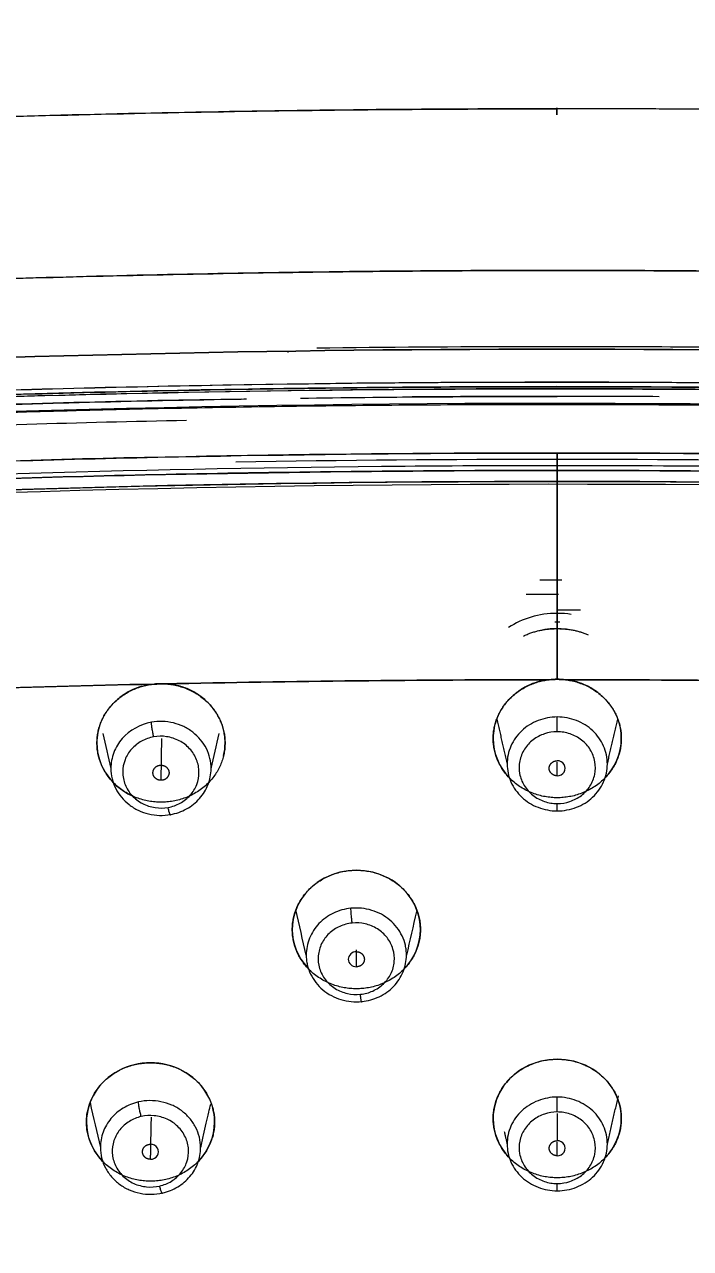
# Model space of a CAD drawing. Header units: millimetres. Extents: x 8883 to 11259, y -10160 to -6800.
# Drawn here: x 9721.85 to 9738.43, y -8339.94 to -8309.47 of the extents above; entities that cross this region are included whole.
import ezdxf

# ---------------------------------------------------------------- set-up
doc = ezdxf.new("R2010")
doc.units = ezdxf.units.MM
doc.layers.add('DIM', color=5, linetype='Continuous', lineweight=13)
doc.styles.add('ARIAL', font='arial.ttf')
doc.dimstyles.get("Standard").update_dxf_attribs({"dimtxt": 15, "dimasz": 15, "dimexe": 0.18, "dimexo": 0.0625, "dimgap": 4, "dimtad": 0, "dimdec": 1, "dimdsep": 46, "dimtxsty": 'ARIAL', "dimcen": 0, "dimclrd": 5, "dimclre": 5, "dimclrt": 5, "dimadec": 0, "dimazin": 0, "dimtfac": 1, "dimtdec": 1, "dimtofl": 0, "dimtmove": 0, "dimatfit": 3, "dimfxl": 1, "dimtolj": 1, "dimtzin": 0, "dimarcsym": 0})

# ---------------------------------------------------------------- blocks, each defined once
blk = doc.blocks.new('*D181')
at = {"layer": 'Defpoints', "color": 0, "transparency": 16777216}
for p in [(9790.112, -8262.466), (9790.112, -8375.129), (9680.114, -8375.98)]:
    blk.add_point(p, dxfattribs=at)
at = {"layer": 'DIM', "color": 5, "lineweight": -2, "transparency": 16777216}
for p, q in [((9680.114, -8375.917), (9680.114, -8262.286)), ((9790.112, -8375.067), (9790.112, -8262.286)), ((9698.114, -8262.466), (9711.106, -8262.466)), ((9772.112, -8262.466), (9759.12, -8262.466))]:
    blk.add_line(p, q, dxfattribs=at)
at = {"layer": 'DIM', "color": 5, "transparency": 16777216}
for points in [[(9698.114, -8259.466), (9698.114, -8265.466), (9680.114, -8262.466)], [(9772.112, -8259.466), (9772.112, -8265.466), (9790.112, -8262.466)]]:
    blk.add_solid(points, dxfattribs=at)
at = {"layer": 'DIM', "color": 5, "transparency": 16777216, "insert": (9735.113, -8262.466), "char_height": 18, "attachment_point": 5, "style": 'ARIAL'}
blk.add_mtext('\\A1;110', dxfattribs=at)
blk = doc.blocks.new('*D185')
at = {"layer": 'Defpoints', "color": 0, "transparency": 16777216}
for p in [(9678.596, -7626.145), (9989.37, -9683.127), (10114.894, -9683.127)]:
    blk.add_point(p, dxfattribs=at)
at = {"layer": 'DIM', "color": 5, "lineweight": -2, "transparency": 16777216}
for p, q in [((9678.658, -7626.145), (10115.074, -7626.145)), ((10114.894, -7644.145), (10114.894, -8614.508)), ((10114.894, -9665.127), (10114.894, -8694.764)), ((9989.433, -9683.127), (10115.074, -9683.127))]:
    blk.add_line(p, q, dxfattribs=at)
at = {"layer": 'DIM', "color": 5, "transparency": 16777216}
for points in [[(10111.894, -7644.145), (10117.894, -7644.145), (10114.894, -7626.145)], [(10111.894, -9665.127), (10117.894, -9665.127), (10114.894, -9683.127)]]:
    blk.add_solid(points, dxfattribs=at)
at = {"layer": 'DIM', "color": 5, "transparency": 16777216, "insert": (10114.894, -8654.636), "char_height": 18, "attachment_point": 5, "rotation": 90, "style": 'ARIAL'}
blk.add_mtext('\\A1;(2280)', dxfattribs=at)

msp = doc.modelspace()

# ---------------------------------------------------------------- linework, layer by layer
at = {"linetype": 'Continuous', "lineweight": 18}
msp.add_line((9728.408, -8317.633), (9728.408, -8317.636), dxfattribs=at)
at = {"linetype": 'Continuous', "lineweight": 13}
msp.add_line((9730.111, -8332.928), (9730.117, -8332.509), dxfattribs=at)
at = {"linetype": 'Continuous', "lineweight": 18}
for centre, major_axis, ratio, start_param, end_param in [((9735.112, -8705.568), (-416.55, 0), 0.924527, 4.704633, 4.794486), ((9735.112, -8705.682), (-416.173, 0), 0.924527, 4.633457, 4.783036), ((9735.112, -8705.682), (416.25, 0), 0.924527, 1.491921, 1.631076), ((9735.112, -8705.225), (416.35, 0), 0.924527, 1.551581, 1.590012), ((9735.112, -8705.568), (416.55, 0), 0.924527, 1.488699, 1.579278), ((9735.112, -8705.11), (412.97, 0), 0.924527, 1.570509, 1.571835), ((9735.112, -8326.102), (-2.133, 0), 0.924527, 4.547897, 4.870401), ((9735.112, -8705.568), (412.662, 0), 0.924527, 1.569396, 1.570781), ((9735.112, -8326.207), (1.834, 0), 0.924527, 1.221785, 1.816086), ((9735.112, -8326.132), (1.93, 0), 0.924527, 1.570109, 1.602654), ((9735.112, -8326.132), (-1.93, 0), 0.924527, 4.680531, 4.712978), ((9725.247, -8327.358), (1.595, 0), 0.924527, 3.141593, 4.318266), ((9725.247, -8327.358), (1.595, 0), 0.924527, 6.069311, 6.283185), ((9735.112, -8327.246), (1.595, 0), 0.924527, 3.141593, 3.869657), ((9735.112, -8327.246), (1.595, 0), 0.924527, 5.536713, 6.283185), ((9735.112, -8327.987), (-0.2, 0), 0.940046, 1.570796, 4.712389), ((9730.111, -8332), (1.595, 0), 0.924527, 0, 3.141593), ((9730.111, -8332), (1.595, 0), 0.924527, 3.141593, 3.844082), ((9730.111, -8332), (1.595, 0), 0.924527, 5.541524, 6.283185), ((9730.111, -8332.741), (-0.2, 0.002), 0.938558, 4.723816, 7.865404), ((9724.986, -8336.792), (1.595, 0), 0.924527, 0, 3.141593), ((9735.112, -8336.704), (1.595, 0), 0.924527, 0, 3.141593), ((9724.986, -8336.792), (1.595, 0), 0.924527, 3.141593, 3.841873), ((9724.986, -8336.792), (1.595, 0), 0.924527, 5.549476, 6.283185), ((9735.112, -8336.704), (1.595, 0), 0.924527, 3.141593, 3.869657), ((9735.112, -8336.704), (1.595, 0), 0.924527, 5.545598, 6.283185), ((9735.112, -8337.445), (-0.2, 0), 0.937083, 1.570796, 4.712391), ((9724.986, -8337.532), (-0.2, 0.005), 0.937022, 1.593621, 4.735216)]:
    msp.add_ellipse(centre, major_axis=major_axis, ratio=ratio, start_param=start_param, end_param=end_param, dxfattribs=at)
for points, degree, knots in [([(9735.102, -8311.572), (9733.603, -8311.572), (9732.103, -8311.579), (9729.107, -8311.607), (9727.609, -8311.628), (9723.125, -8311.714), (9720.143, -8311.799), (9714.216, -8312.027), (9711.269, -8312.171), (9706.888, -8312.428), (9705.434, -8312.521), (9703.265, -8312.671), (9702.543, -8312.723), (9701.644, -8312.79), (9701.464, -8312.804), (9701.105, -8312.831), (9700.926, -8312.845), (9700.567, -8312.872), (9700.388, -8312.886), (9700.03, -8312.917), (9699.851, -8312.933), (9699.673, -8312.951)], 3, [0, 0, 0, 0, 0.125, 0.125, 0.25, 0.25, 0.5, 0.5, 0.75, 0.75, 0.875, 0.875, 0.9375, 0.9375, 0.953125, 0.953125, 0.96875, 0.96875, 0.984375, 0.984375, 1, 1, 1, 1]), ([(9699.673, -8312.951), (9700.448, -8312.873), (9701.19, -8312.816), (9702.292, -8312.738), (9702.657, -8312.713), (9703.392, -8312.662), (9703.76, -8312.636), (9704.313, -8312.597), (9704.497, -8312.584), (9704.866, -8312.559), (9705.05, -8312.547), (9705.602, -8312.51), (9705.97, -8312.486), (9707.075, -8312.416), (9707.812, -8312.371), (9710.022, -8312.242), (9711.497, -8312.163), (9714.445, -8312.022), (9715.92, -8311.958), (9720.345, -8311.79), (9723.296, -8311.708), (9729.198, -8311.598), (9732.15, -8311.572), (9735.102, -8311.572)], 3, [0, 0, 0, 0, 0.0625, 0.0625, 0.09375, 0.09375, 0.125, 0.125, 0.140625, 0.140625, 0.15625, 0.15625, 0.1875, 0.1875, 0.25, 0.25, 0.375, 0.375, 0.5, 0.5, 0.75, 0.75, 1, 1, 1, 1]), ([(9735.102, -8311.572), (9735.102, -8311.509), (9735.102, -8311.555), (9735.102, -8311.723), (9735.102, -8311.723)], 3, [0, 0, 0, 0, 0.999903, 1, 1, 1, 1]), ([(9735.102, -8311.723), (9735.102, -8311.723), (9735.102, -8311.638), (9735.102, -8311.528), (9735.102, -8311.54), (9735.102, -8311.572)], 3, [0, 0, 0, 0, 0.000384, 0.500576, 1, 1, 1, 1]), ([(9783.553, -8319.522), (9783.54, -8319.502), (9783.496, -8319.432), (9783.419, -8319.314), (9783.321, -8319.167), (9783.219, -8319.02), (9783.115, -8318.874), (9783.007, -8318.728), (9782.897, -8318.582), (9782.783, -8318.437), (9782.666, -8318.292), (9782.546, -8318.147), (9782.422, -8318.004), (9782.295, -8317.861), (9782.165, -8317.719), (9782.031, -8317.578), (9781.893, -8317.438), (9781.752, -8317.299), (9781.608, -8317.161), (9781.46, -8317.024), (9781.308, -8316.889), (9781.153, -8316.755), (9780.995, -8316.623), (9780.832, -8316.493), (9780.667, -8316.364), (9780.497, -8316.237), (9780.324, -8316.111), (9780.148, -8315.988), (9779.968, -8315.867), (9779.785, -8315.747), (9779.598, -8315.63), (9779.408, -8315.515), (9779.214, -8315.402), (9779.017, -8315.292), (9778.817, -8315.184), (9778.614, -8315.078), (9778.407, -8314.974), (9778.198, -8314.873), (9777.985, -8314.774), (9777.769, -8314.678), (9777.551, -8314.584), (9777.329, -8314.493), (9777.105, -8314.404), (9776.877, -8314.318), (9776.647, -8314.234), (9776.415, -8314.153), (9776.179, -8314.074), (9775.941, -8313.997), (9775.701, -8313.923), (9775.458, -8313.852), (9775.212, -8313.783), (9774.964, -8313.717), (9774.714, -8313.652), (9774.461, -8313.591), (9774.206, -8313.531), (9773.949, -8313.475), (9773.689, -8313.42), (9773.428, -8313.368), (9773.164, -8313.318), (9772.898, -8313.27), (9772.63, -8313.224), (9772.36, -8313.181), (9772.088, -8313.14), (9771.813, -8313.101), (9771.537, -8313.064), (9771.259, -8313.029), (9770.979, -8312.997), (9770.697, -8312.966), (9770.413, -8312.938), (9770.127, -8312.911), (9769.839, -8312.887), (9769.549, -8312.864), (9769.258, -8312.841), (9768.965, -8312.819), (9768.67, -8312.797), (9768.374, -8312.774), (9768.075, -8312.752), (9767.775, -8312.73), (9767.474, -8312.708), (9767.17, -8312.686), (9766.865, -8312.665), (9766.558, -8312.643), (9766.25, -8312.621), (9765.939, -8312.6), (9765.627, -8312.578), (9765.135, -8312.545), (9764.465, -8312.5), (9763.62, -8312.446), (9762.778, -8312.393), (9761.94, -8312.343), (9761.107, -8312.294), (9760.279, -8312.248), (9759.454, -8312.203), (9758.634, -8312.16), (9757.819, -8312.118), (9757.009, -8312.079), (9756.203, -8312.041), (9755.402, -8312.005), (9754.605, -8311.971), (9753.814, -8311.938), (9753.028, -8311.907), (9752.246, -8311.878), (9751.47, -8311.85), (9750.698, -8311.823), (9749.932, -8311.798), (9749.171, -8311.775), (9748.415, -8311.753), (9747.665, -8311.732), (9746.92, -8311.713), (9746.18, -8311.695), (9745.446, -8311.679), (9744.717, -8311.663), (9743.994, -8311.65), (9743.276, -8311.637), (9742.563, -8311.625), (9741.857, -8311.615), (9741.156, -8311.606), (9740.46, -8311.598), (9739.77, -8311.591), (9739.086, -8311.585), (9738.408, -8311.581), (9737.736, -8311.577), (9737.069, -8311.574), (9736.408, -8311.572), (9735.753, -8311.571), (9735.319, -8311.571), (9735.102, -8311.572)], 3, [0, 0, 0, 0, 0.001513, 0.005186, 0.008887, 0.012617, 0.016375, 0.020162, 0.023977, 0.027821, 0.031694, 0.035595, 0.039524, 0.043482, 0.047469, 0.051484, 0.055527, 0.0596, 0.063701, 0.067831, 0.071989, 0.076177, 0.080393, 0.084638, 0.088911, 0.093214, 0.097545, 0.101906, 0.106295, 0.110714, 0.115162, 0.119638, 0.124143, 0.128678, 0.133241, 0.137834, 0.142457, 0.147109, 0.15179, 0.1565, 0.16124, 0.16601, 0.170809, 0.175638, 0.180498, 0.185387, 0.190306, 0.195255, 0.200234, 0.205244, 0.210284, 0.215354, 0.220455, 0.225587, 0.230749, 0.235941, 0.241165, 0.24642, 0.251706, 0.257023, 0.262371, 0.267751, 0.273163, 0.278606, 0.284082, 0.28959, 0.295131, 0.300704, 0.306309, 0.311947, 0.317618, 0.323322, 0.32906, 0.334831, 0.340635, 0.346473, 0.352344, 0.358248, 0.364186, 0.370158, 0.376163, 0.382202, 0.388274, 0.394379, 0.400519, 0.406692, 0.423412, 0.440049, 0.456602, 0.473069, 0.489449, 0.505741, 0.521943, 0.538055, 0.554075, 0.570002, 0.585835, 0.601573, 0.617214, 0.632759, 0.648205, 0.663551, 0.678798, 0.693943, 0.708987, 0.723927, 0.738764, 0.753496, 0.768122, 0.782643, 0.797057, 0.811363, 0.82556, 0.839649, 0.853628, 0.867497, 0.881254, 0.894901, 0.908435, 0.921857, 0.935166, 0.948362, 0.961443, 0.974411, 0.987263, 1, 1, 1, 1]), ([(9702.517, -8316.758), (9703.901, -8316.659), (9705.276, -8316.567), (9708.015, -8316.396), (9709.377, -8316.318), (9713.447, -8316.101), (9716.137, -8315.981), (9721.486, -8315.79), (9724.144, -8315.719), (9728.12, -8315.647), (9729.443, -8315.628), (9732.088, -8315.603), (9733.409, -8315.596), (9734.729, -8315.595)], 3, [0, 0, 0, 0, 0.125, 0.125, 0.25, 0.25, 0.5, 0.5, 0.75, 0.75, 0.875, 0.875, 1, 1, 1, 1]), ([(9734.729, -8315.595), (9732.041, -8315.597), (9729.353, -8315.624), (9723.979, -8315.724), (9721.292, -8315.799), (9713.235, -8316.091), (9707.87, -8316.379), (9702.517, -8316.758)], 3, [0, 0, 0, 0, 0.25, 0.25, 0.5, 0.5, 1, 1, 1, 1]), ([(9735.503, -8315.595), (9738.185, -8315.598), (9740.866, -8315.623), (9746.245, -8315.723), (9748.943, -8315.796), (9754.372, -8315.992), (9757.103, -8316.116), (9761.235, -8316.34), (9763.31, -8316.461), (9765.401, -8316.598), (9766.45, -8316.669), (9766.799, -8316.694), (9767.5, -8316.743), (9767.851, -8316.768), (9768.203, -8316.793)], 3, [0, 0, 0, 0, 0.25, 0.25, 0.5, 0.5, 0.75, 0.75, 0.875, 0.9375, 0.9375, 0.96875, 0.96875, 1, 1, 1, 1]), ([(9768.203, -8316.793), (9767.523, -8316.745), (9766.843, -8316.697), (9765.482, -8316.606), (9764.802, -8316.561), (9763.442, -8316.476), (9762.761, -8316.434), (9761.401, -8316.354), (9760.72, -8316.316), (9757.318, -8316.131), (9754.594, -8316.006), (9749.142, -8315.805), (9746.415, -8315.729), (9742.323, -8315.651), (9740.959, -8315.631), (9738.231, -8315.604), (9736.867, -8315.596), (9735.503, -8315.595)], 3, [0, 0, 0, 0, 0.0625, 0.0625, 0.125, 0.125, 0.1875, 0.1875, 0.25, 0.25, 0.5, 0.5, 0.75, 0.75, 0.875, 0.875, 1, 1, 1, 1]), ([(9741.105, -8317.53), (9738.847, -8317.502), (9736.593, -8317.491), (9732.601, -8317.497), (9730.864, -8317.509), (9729.125, -8317.531)], 3, [0, 0, 0, 0, 0.565035, 0.565035, 1, 1, 1, 1]), ([(9700.899, -8319.665), (9711.647, -8318.824), (9722.753, -8318.394), (9745.86, -8318.354), (9757.001, -8318.745), (9767.729, -8319.545)], 3, [0, 0, 0, 0, 0.5, 0.5, 1, 1, 1, 1]), ([(9767.729, -8319.545), (9756.611, -8318.726), (9745.457, -8318.36), (9723.156, -8318.398), (9712.011, -8318.806), (9700.899, -8319.665)], 3, [0, 0, 0, 0, 0.5, 0.5, 1, 1, 1, 1]), ([(9767.713, -8319.654), (9767.644, -8319.649), (9766.007, -8319.529), (9761.228, -8319.208), (9750.223, -8318.651), (9737.646, -8318.423), (9725.066, -8318.562), (9715.626, -8318.861), (9708.556, -8319.239), (9703.849, -8319.555), (9702.087, -8319.686), (9701.109, -8319.759), (9700.916, -8319.774)], 3, [0, 0, 0, 0, 0.003085, 0.07367, 0.21484, 0.497181, 0.638352, 0.779522, 0.920692, 0.955985, 0.991278, 1, 1, 1, 1]), ([(9700.916, -8319.774), (9706.463, -8319.345), (9714.805, -8318.87), (9725.947, -8318.551), (9734.307, -8318.465), (9742.666, -8318.523), (9753.81, -8318.801), (9762.157, -8319.245), (9767.713, -8319.654)], 3, [0, 0, 0, 0, 0.25, 0.375, 0.5, 0.625, 0.75, 1, 1, 1, 1]), ([(9701.943, -8319.749), (9712.805, -8318.925), (9734.886, -8318.165), (9756.943, -8318.911), (9768.078, -8319.735)], 3, [0, 0, 0, 0, 0.49408, 1, 1, 1, 1]), ([(9768.078, -8319.735), (9767.493, -8319.692), (9766.218, -8319.6), (9763.559, -8319.42), (9760.102, -8319.212), (9755.951, -8319.003), (9750.414, -8318.777), (9743.488, -8318.591), (9732.397, -8318.493), (9718.54, -8318.731), (9707.473, -8319.336), (9701.944, -8319.75)], 3, [0, 0, 0, 0, 0.026568, 0.057969, 0.120771, 0.183573, 0.246375, 0.37198, 0.497584, 0.748792, 1, 1, 1, 1]), ([(9784.725, -8333.932), (9784.566, -8332.516), (9784.334, -8331.238), (9783.876, -8329.53), (9783.705, -8328.995), (9783.421, -8328.244), (9783.321, -8328.003), (9783.114, -8327.537), (9783.024, -8327.349), (9782.364, -8326.089), (9781.712, -8325.192), (9780.552, -8324.02), (9780.134, -8323.657), (9779.237, -8322.988), (9778.728, -8322.667), (9777.289, -8321.883), (9776.201, -8321.453), (9774.377, -8320.948), (9773.737, -8320.803), (9772.73, -8320.62), (9772.214, -8320.537), (9771.592, -8320.456), (9771.32, -8320.425), (9771.138, -8320.404), (9771.018, -8320.392), (9769.942, -8320.281), (9768.677, -8320.173), (9766.403, -8320.004), (9765.582, -8319.947), (9764.257, -8319.859), (9763.571, -8319.815), (9762.729, -8319.763), (9762.36, -8319.74), (9762.111, -8319.725), (9762.016, -8319.719), (9741.842, -8318.508), (9721.878, -8318.652), (9701.968, -8320.141)], 3, [0, 0, 0, 0, 0.0625, 0.0625, 0.09375, 0.09375, 0.109375, 0.109375, 0.125, 0.125, 0.1875, 0.1875, 0.21875, 0.21875, 0.25, 0.25, 0.3125, 0.3125, 0.34375, 0.34375, 0.359375, 0.367187, 0.371094, 0.371094, 0.375, 0.375, 0.4375, 0.4375, 0.46875, 0.46875, 0.484375, 0.492187, 0.496094, 0.496094, 0.5, 0.5, 1, 1, 1, 1]), ([(9701.968, -8320.141), (9702.073, -8320.134), (9702.286, -8320.118), (9702.609, -8320.094), (9702.939, -8320.07), (9703.275, -8320.045), (9703.618, -8320.021), (9703.968, -8319.996), (9704.325, -8319.971), (9704.688, -8319.946), (9705.058, -8319.921), (9705.435, -8319.896), (9705.819, -8319.87), (9706.209, -8319.845), (9706.607, -8319.819), (9707.01, -8319.794), (9707.421, -8319.768), (9707.838, -8319.742), (9708.263, -8319.716), (9708.693, -8319.691), (9709.131, -8319.665), (9709.575, -8319.64), (9710.027, -8319.614), (9710.485, -8319.589), (9710.949, -8319.564), (9711.421, -8319.539), (9711.899, -8319.514), (9712.384, -8319.489), (9712.875, -8319.465), (9714.289, -8319.396), (9716.46, -8319.299), (9719.228, -8319.196), (9721.512, -8319.123), (9723.312, -8319.074), (9725.382, -8319.025), (9727.832, -8318.979), (9730.768, -8318.944), (9733.543, -8318.928), (9735.976, -8318.928), (9738.118, -8318.938), (9740.022, -8318.955), (9741.761, -8318.978), (9743.34, -8319.004), (9744.762, -8319.031), (9746.195, -8319.063), (9747.762, -8319.103), (9749.461, -8319.152), (9751.287, -8319.213), (9753.113, -8319.28), (9755.061, -8319.361), (9757.13, -8319.456), (9759.057, -8319.554), (9760.663, -8319.642), (9761.83, -8319.71), (9762.764, -8319.767), (9763.417, -8319.808), (9763.966, -8319.843), (9764.403, -8319.871), (9764.832, -8319.9), (9765.191, -8319.923), (9765.541, -8319.946), (9765.923, -8319.971), (9766.315, -8319.997), (9766.699, -8320.023), (9767.017, -8320.045), (9767.269, -8320.062), (9767.455, -8320.075), (9767.656, -8320.09), (9767.9, -8320.108), (9768.218, -8320.131), (9768.56, -8320.158), (9768.925, -8320.187), (9769.293, -8320.218), (9769.634, -8320.248), (9769.918, -8320.274), (9770.141, -8320.295), (9770.355, -8320.316), (9770.639, -8320.345), (9771.129, -8320.399), (9771.721, -8320.474), (9772.283, -8320.557), (9772.696, -8320.625), (9773.033, -8320.685), (9773.369, -8320.75), (9773.702, -8320.818), (9774.032, -8320.891), (9774.29, -8320.952), (9774.498, -8321.003), (9774.674, -8321.048), (9774.908, -8321.111), (9775.254, -8321.208), (9775.622, -8321.319), (9775.965, -8321.432), (9776.229, -8321.523), (9776.499, -8321.622), (9776.817, -8321.744), (9777.18, -8321.895), (9777.646, -8322.103), (9778.154, -8322.354), (9778.645, -8322.627), (9779.067, -8322.884), (9779.477, -8323.156), (9779.925, -8323.483), (9780.276, -8323.771), (9780.528, -8323.996), (9780.678, -8324.135), (9780.836, -8324.287), (9781, -8324.454), (9781.171, -8324.636), (9781.348, -8324.833), (9781.586, -8325.114), (9781.851, -8325.451), (9782.108, -8325.811), (9782.287, -8326.08), (9782.396, -8326.253), (9782.468, -8326.371), (9782.528, -8326.47), (9782.597, -8326.587), (9782.672, -8326.717), (9782.752, -8326.861), (9782.837, -8327.019), (9782.926, -8327.19), (9783.019, -8327.376), (9783.115, -8327.576), (9783.223, -8327.812), (9783.34, -8328.081), (9783.461, -8328.378), (9783.575, -8328.677), (9783.683, -8328.978), (9783.793, -8329.306), (9783.903, -8329.663), (9784.012, -8330.046), (9784.112, -8330.429), (9784.193, -8330.765), (9784.26, -8331.066), (9784.318, -8331.343), (9784.38, -8331.654), (9784.443, -8331.999), (9784.507, -8332.376), (9784.567, -8332.754), (9784.617, -8333.104), (9784.657, -8333.395), (9784.687, -8333.626), (9784.709, -8333.799), (9784.72, -8333.894), (9784.725, -8333.932)], 3, [0, 0, 0, 0, 0.003472, 0.007017, 0.010637, 0.01433, 0.018097, 0.021937, 0.025852, 0.02984, 0.033902, 0.038037, 0.042247, 0.04653, 0.050887, 0.055317, 0.059822, 0.0644, 0.069052, 0.073777, 0.078576, 0.083449, 0.088396, 0.093417, 0.098511, 0.103679, 0.108921, 0.114236, 0.119626, 0.125089, 0.160702, 0.191013, 0.216023, 0.235732, 0.250139, 0.284029, 0.316164, 0.346545, 0.375171, 0.396039, 0.416876, 0.437683, 0.453146, 0.468719, 0.484401, 0.500192, 0.520195, 0.540196, 0.560198, 0.5802, 0.604203, 0.628208, 0.643578, 0.657016, 0.666611, 0.674304, 0.678514, 0.684677, 0.688697, 0.692631, 0.696479, 0.700242, 0.705178, 0.709391, 0.712881, 0.715648, 0.717693, 0.719014, 0.722251, 0.725746, 0.729498, 0.733507, 0.737772, 0.741635, 0.744757, 0.747138, 0.749003, 0.751818, 0.756496, 0.765216, 0.771444, 0.775187, 0.778965, 0.78272, 0.786453, 0.790166, 0.793858, 0.795209, 0.797216, 0.799881, 0.803205, 0.809074, 0.81258, 0.815166, 0.818342, 0.822108, 0.826464, 0.831409, 0.839099, 0.845366, 0.850215, 0.855686, 0.861929, 0.868947, 0.871095, 0.873417, 0.875915, 0.878589, 0.881439, 0.884464, 0.887665, 0.894134, 0.899238, 0.902978, 0.905355, 0.90637, 0.907783, 0.909363, 0.911112, 0.913028, 0.915112, 0.917363, 0.919783, 0.922371, 0.925129, 0.928901, 0.932663, 0.936416, 0.940159, 0.943891, 0.948627, 0.953326, 0.957983, 0.9626, 0.965548, 0.968894, 0.972636, 0.976774, 0.981307, 0.986188, 0.990362, 0.99383, 0.996592, 0.998649, 1, 1, 1, 1]), ([(9708.743, -8319.487), (9709.254, -8319.457), (9710.454, -8319.389), (9711.654, -8319.326), (9713.032, -8319.257), (9715.101, -8319.158), (9717.171, -8319.073), (9719.242, -8318.999), (9719.932, -8318.976), (9721.313, -8318.933), (9723.383, -8318.872), (9725.635, -8318.823), (9727.197, -8318.796), (9727.379, -8318.793)], 3, [0, 0, 0, 0, 0.082366, 0.19341, 0.19341, 0.304453, 0.526539, 0.526539, 0.637583, 0.637583, 0.748626, 0.970712, 1, 1, 1, 1]), ([(9715.935, -8319.634), (9716.601, -8319.606), (9717.267, -8319.579), (9720.58, -8319.453), (9723.229, -8319.376), (9725.878, -8319.322)], 3, [0, 0, 0, 0, 0.201068, 0.201068, 1, 1, 1, 1]), ([(9735.112, -8320.574), (9732.378, -8320.574), (9728.277, -8320.609), (9724.176, -8320.699), (9721.442, -8320.772), (9720.075, -8320.814), (9717.34, -8320.912), (9715.972, -8320.967), (9713.923, -8321.06), (9713.24, -8321.092), (9711.874, -8321.16), (9709.827, -8321.266), (9707.778, -8321.388), (9706.067, -8321.499), (9705.724, -8321.522), (9705.039, -8321.568), (9704.01, -8321.639), (9702.983, -8321.713), (9702.303, -8321.763)], 3, [0, 0, 0, 0, 0.25, 0.375, 0.375, 0.5, 0.5, 0.625, 0.625, 0.6875, 0.6875, 0.75, 0.875, 0.875, 0.90625, 0.90625, 0.9375, 1, 1, 1, 1]), ([(9735.112, -8325.771), (9735.112, -8324.751), (9735.112, -8322.784), (9735.112, -8321.218), (9735.112, -8320.574)], 3, [0, 0, 0, 0, 0.499014, 1, 1, 1, 1]), ([(9767.769, -8321.753), (9767.431, -8321.728), (9766.921, -8321.69), (9766.409, -8321.653), (9766.068, -8321.629), (9765.557, -8321.593), (9765.047, -8321.559), (9764.366, -8321.514), (9764.026, -8321.491), (9762.326, -8321.383), (9758.245, -8321.142), (9754.165, -8320.958), (9750.084, -8320.813), (9748.724, -8320.77), (9746.002, -8320.698), (9741.919, -8320.609), (9737.835, -8320.574), (9735.112, -8320.574)], 3, [0, 0, 0, 0, 0.03125, 0.046875, 0.046875, 0.0625, 0.09375, 0.09375, 0.125, 0.125, 0.25, 0.5, 0.5, 0.625, 0.625, 0.75, 1, 1, 1, 1]), ([(9735.112, -8320.574), (9735.112, -8321.218), (9735.112, -8322.784), (9735.112, -8324.751), (9735.112, -8325.771)], 3, [0, 0, 0, 0, 0.50095, 1, 1, 1, 1]), ([(9735.291, -8324.138), (9735.232, -8324.133), (9735.172, -8324.131), (9734.661, -8324.131), (9734.241, -8324.261), (9733.896, -8324.484)], 3, [0, 0, 0, 0, 0.117369, 0.117369, 1, 1, 1, 1]), ([(9734.271, -8324.695), (9734.651, -8324.511), (9735.533, -8324.511), (9735.885, -8324.664)], 2, [0, 0, 0, 0.523297, 1, 1, 1]), ([(9725.076, -8325.89), (9724.879, -8325.907), (9724.604, -8325.981), (9724.319, -8326.15), (9724.195, -8326.247), (9724.148, -8326.288), (9724.13, -8326.305), (9724.121, -8326.313), (9724.094, -8326.338), (9724.076, -8326.355), (9723.991, -8326.443), (9723.93, -8326.517), (9723.828, -8326.673), (9723.785, -8326.754), (9723.717, -8326.922), (9723.692, -8327.008), (9723.659, -8327.182), (9723.652, -8327.27), (9723.652, -8327.358)], 3, [0, 0, 0, 0, 0.25, 0.375, 0.4375, 0.453125, 0.453125, 0.46875, 0.46875, 0.5, 0.5, 0.625, 0.625, 0.75, 0.75, 0.875, 0.875, 1, 1, 1, 1]), ([(9725.345, -8325.885), (9725.323, -8325.884), (9725.3, -8325.883), (9725.254, -8325.883), (9725.232, -8325.883), (9725.164, -8325.884), (9725.12, -8325.886), (9725.076, -8325.89)], 3, [0, 0, 0, 0, 0.25, 0.25, 0.5, 0.5, 1, 1, 1, 1]), ([(9734.908, -8325.782), (9734.715, -8325.803), (9734.445, -8325.88), (9734.166, -8326.05), (9734.055, -8326.14), (9734, -8326.188), (9733.982, -8326.205), (9733.947, -8326.238), (9733.93, -8326.255), (9733.847, -8326.342), (9733.788, -8326.416), (9733.688, -8326.57), (9733.647, -8326.651), (9733.581, -8326.816), (9733.557, -8326.901), (9733.525, -8327.072), (9733.517, -8327.159), (9733.517, -8327.246)], 3, [0, 0, 0, 0, 0.25, 0.375, 0.4375, 0.4375, 0.46875, 0.46875, 0.5, 0.5, 0.625, 0.625, 0.75, 0.75, 0.875, 0.875, 1, 1, 1, 1]), ([(9736.708, -8327.246), (9736.708, -8327.159), (9736.7, -8327.072), (9736.668, -8326.901), (9736.644, -8326.816), (9736.578, -8326.651), (9736.536, -8326.57), (9736.436, -8326.416), (9736.378, -8326.342), (9736.295, -8326.255), (9736.278, -8326.238), (9736.243, -8326.205), (9736.225, -8326.188), (9736.17, -8326.14), (9736.058, -8326.05), (9735.78, -8325.88), (9735.51, -8325.803), (9735.316, -8325.782)], 3, [0, 0, 0, 0, 0.125, 0.125, 0.25, 0.25, 0.375, 0.375, 0.5, 0.5, 0.53125, 0.53125, 0.5625, 0.5625, 0.625, 0.75, 1, 1, 1, 1]), ([(9725.063, -8327.205), (9725.057, -8327.175), (9725.044, -8327.106), (9725.029, -8327.013), (9725.019, -8326.946), (9725.014, -8326.903), (9725.01, -8326.867), (9725.009, -8326.849), (9725.009, -8326.842)], 3, [0, 0, 0, 0, 0.2501, 0.5002, 0.62525, 0.7503, 0.87535, 1, 1, 1, 1]), ([(9735.112, -8327.078), (9735.112, -8327.047), (9735.112, -8326.977), (9735.112, -8326.882), (9735.112, -8326.815), (9735.112, -8326.756), (9735.112, -8326.724), (9735.112, -8326.709)], 3, [0, 0, 0, 0, 0.250091, 0.500181, 0.625226, 0.750272, 1, 1, 1, 1]), ([(9723.998, -8327.991), (9723.998, -8328.077), (9724.008, -8328.162), (9724.049, -8328.329), (9724.079, -8328.41), (9724.197, -8328.643), (9724.312, -8328.782), (9724.488, -8328.919), (9724.525, -8328.944), (9724.601, -8328.991), (9724.72, -8329.056), (9724.85, -8329.101), (9725.116, -8329.165), (9725.304, -8329.172), (9725.483, -8329.139)], 3, [0, 0, 0, 0, 0.125, 0.125, 0.25, 0.25, 0.5, 0.5, 0.5625, 0.5625, 0.625, 0.75, 0.75, 1, 1, 1, 1]), ([(9725.483, -8329.139), (9725.623, -8329.114), (9725.759, -8329.066), (9726.005, -8328.929), (9726.116, -8328.841), (9726.254, -8328.687), (9726.294, -8328.632), (9726.365, -8328.515), (9726.395, -8328.454), (9726.467, -8328.265), (9726.493, -8328.131), (9726.494, -8327.997)], 3, [0, 0, 0, 0, 0.25, 0.25, 0.5, 0.5, 0.625, 0.625, 0.75, 0.75, 1, 1, 1, 1]), ([(9733.864, -8327.882), (9733.865, -8328.034), (9733.898, -8328.187), (9734.024, -8328.469), (9734.115, -8328.599), (9734.346, -8328.815), (9734.485, -8328.9), (9734.787, -8329.017), (9734.949, -8329.048), (9735.112, -8329.048)], 3, [0, 0, 0, 0, 0.25, 0.25, 0.5, 0.5, 0.75, 0.75, 1, 1, 1, 1]), ([(9735.112, -8329.048), (9735.275, -8329.048), (9735.438, -8329.017), (9735.74, -8328.9), (9735.879, -8328.815), (9736.109, -8328.599), (9736.201, -8328.469), (9736.326, -8328.187), (9736.36, -8328.034), (9736.361, -8327.882)], 3, [0, 0, 0, 0, 0.25, 0.25, 0.5, 0.5, 0.75, 0.75, 1, 1, 1, 1]), ([(9725.483, -8329.139), (9725.483, -8329.145), (9725.482, -8329.153), (9725.478, -8329.155), (9725.472, -8329.146), (9725.462, -8329.119), (9725.445, -8329.057), (9725.43, -8328.992), (9725.424, -8328.961)], 3, [0, 0, 0, 0, 0.12472, 0.24976, 0.3748, 0.49984, 0.74992, 1, 1, 1, 1]), ([(9735.112, -8329.048), (9735.112, -8329.059), (9735.112, -8329.067), (9735.112, -8329.054), (9735.112, -8329.026), (9735.112, -8328.963), (9735.112, -8328.897), (9735.112, -8328.864)], 3, [0, 0, 0, 0, 0.249773, 0.374811, 0.499849, 0.749924, 1, 1, 1, 1]), ([(9730.006, -8331.84), (9730.003, -8331.809), (9729.995, -8331.739), (9729.986, -8331.645), (9729.981, -8331.578), (9729.977, -8331.519), (9729.976, -8331.487), (9729.975, -8331.472)], 3, [0, 0, 0, 0, 0.250082, 0.500163, 0.625204, 0.750245, 1, 1, 1, 1]), ([(9728.862, -8332.635), (9728.862, -8332.675), (9728.867, -8332.757), (9728.895, -8332.918), (9728.936, -8333.035), (9729.044, -8333.258), (9729.148, -8333.393), (9729.342, -8333.557), (9729.413, -8333.605), (9729.565, -8333.686), (9729.645, -8333.719), (9729.895, -8333.794), (9730.072, -8333.812), (9730.245, -8333.795)], 3, [0, 0, 0, 0, 0.0625, 0.125, 0.25, 0.25, 0.5, 0.5, 0.625, 0.625, 0.75, 0.75, 1, 1, 1, 1]), ([(9730.245, -8333.795), (9730.396, -8333.779), (9730.543, -8333.737), (9730.814, -8333.608), (9730.937, -8333.52), (9731.089, -8333.363), (9731.135, -8333.306), (9731.213, -8333.184), (9731.247, -8333.12), (9731.328, -8332.921), (9731.357, -8332.779), (9731.358, -8332.638)], 3, [0, 0, 0, 0, 0.25, 0.25, 0.5, 0.5, 0.625, 0.625, 0.75, 0.75, 1, 1, 1, 1]), ([(9730.245, -8333.795), (9730.245, -8333.805), (9730.243, -8333.813), (9730.239, -8333.801), (9730.233, -8333.773), (9730.223, -8333.711), (9730.215, -8333.646), (9730.212, -8333.613)], 3, [0, 0, 0, 0, 0.249794, 0.374829, 0.499863, 0.749931, 1, 1, 1, 1]), ([(9726.234, -8337.431), (9726.258, -8337.326), (9726.305, -8337.123), (9726.372, -8336.829), (9726.431, -8336.572), (9726.468, -8336.413), (9726.484, -8336.345)], 3, [0, 0, 0, 0, 0.288881, 0.559477, 0.811786, 1, 1, 1, 1]), ([(9735.112, -8336.542), (9735.112, -8336.511), (9735.112, -8336.441), (9735.112, -8336.346), (9735.112, -8336.278), (9735.112, -8336.218), (9735.112, -8336.187), (9735.112, -8336.171)], 3, [0, 0, 0, 0, 0.250076, 0.500152, 0.62519, 0.750228, 1, 1, 1, 1]), ([(9723.738, -8337.425), (9723.738, -8337.513), (9723.748, -8337.601), (9723.791, -8337.772), (9723.823, -8337.856), (9723.906, -8338.014), (9723.958, -8338.088), (9724.076, -8338.226), (9724.177, -8338.319), (9724.293, -8338.395), (9724.373, -8338.441), (9724.498, -8338.504), (9724.633, -8338.546), (9724.91, -8338.601), (9725.103, -8338.6), (9725.286, -8338.558)], 3, [0, 0, 0, 0, 0.125, 0.125, 0.25, 0.25, 0.375, 0.375, 0.5, 0.5625, 0.5625, 0.625, 0.75, 0.75, 1, 1, 1, 1]), ([(9725.286, -8338.558), (9725.42, -8338.528), (9725.547, -8338.475), (9725.779, -8338.335), (9725.882, -8338.248), (9726.01, -8338.097), (9726.048, -8338.043), (9726.114, -8337.93), (9726.142, -8337.871), (9726.209, -8337.689), (9726.232, -8337.56), (9726.233, -8337.431)], 3, [0, 0, 0, 0, 0.25, 0.25, 0.5, 0.5, 0.625, 0.625, 0.75, 0.75, 1, 1, 1, 1]), ([(9733.864, -8337.341), (9733.864, -8337.493), (9733.898, -8337.645), (9734.024, -8337.926), (9734.115, -8338.056), (9734.346, -8338.271), (9734.485, -8338.356), (9734.787, -8338.473), (9734.949, -8338.504), (9735.112, -8338.504)], 3, [0, 0, 0, 0, 0.25, 0.25, 0.5, 0.5, 0.75, 0.75, 1, 1, 1, 1]), ([(9735.112, -8338.504), (9735.275, -8338.504), (9735.438, -8338.473), (9735.74, -8338.356), (9735.879, -8338.271), (9736.109, -8338.056), (9736.201, -8337.926), (9736.326, -8337.645), (9736.36, -8337.493), (9736.361, -8337.341)], 3, [0, 0, 0, 0, 0.25, 0.25, 0.5, 0.5, 0.75, 0.75, 1, 1, 1, 1]), ([(9735.112, -8338.504), (9735.112, -8338.515), (9735.112, -8338.523), (9735.112, -8338.51), (9735.112, -8338.482), (9735.112, -8338.42), (9735.112, -8338.355), (9735.112, -8338.323)], 3, [0, 0, 0, 0, 0.249795, 0.374829, 0.499863, 0.749932, 1, 1, 1, 1])]:
    msp.add_open_spline(points, degree=degree, knots=knots, dxfattribs=at)
for points, degree in [([(9734.729, -8315.595), (9734.987, -8315.595), (9735.245, -8315.595), (9735.503, -8315.595)], 3), ([(9735.503, -8315.595), (9735.245, -8315.595), (9734.987, -8315.595), (9734.729, -8315.595)], 3), ([(9718.501, -8317.857), (9726.194, -8317.577), (9733.896, -8317.491), (9741.596, -8317.6)], 3), ([(9741.596, -8317.6), (9733.898, -8317.491), (9726.199, -8317.577), (9718.501, -8317.857)], 3), ([(9727.262, -8318.795), (9721.684, -8318.888), (9716.11, -8319.082), (9710.543, -8319.385)], 3), ([(9728.722, -8318.773), (9730.852, -8318.744), (9732.982, -8318.73), (9735.112, -8318.73)], 3), ([(9735.112, -8318.73), (9733.828, -8318.73), (9732.543, -8318.735), (9731.259, -8318.746)], 3), ([(9737.65, -8318.737), (9736.804, -8318.732), (9735.958, -8318.73), (9735.112, -8318.73)], 3), ([(9735.112, -8320.14), (9724.147, -8320.14), (9713.186, -8320.515), (9702.262, -8321.33)], 3), ([(9702.262, -8321.33), (9712.901, -8320.537), (9723.851, -8320.14), (9735.112, -8320.14)], 3), ([(9735.112, -8320.574), (9735.112, -8320.467), (9735.112, -8320.311), (9735.112, -8320.14)], 3), ([(9735.112, -8320.14), (9735.112, -8320.311), (9735.112, -8320.467), (9735.112, -8320.574)], 3), ([(9767.811, -8321.318), (9756.933, -8320.511), (9746.022, -8320.14), (9735.112, -8320.14)], 3), ([(9735.112, -8320.14), (9746.329, -8320.14), (9757.228, -8320.533), (9767.811, -8321.318)], 3), ([(9711.485, -8321.468), (9730.291, -8320.478), (9749.097, -8320.67), (9767.903, -8322.044)], 3), ([(9702.303, -8321.763), (9713.213, -8320.95), (9724.159, -8320.575), (9735.112, -8320.574)], 3), ([(9735.112, -8320.574), (9746.011, -8320.574), (9756.904, -8320.945), (9767.769, -8321.752)], 3), ([(9725.076, -8325.891), (9723.466, -8325.926), (9720.242, -8326.011), (9716.96, -8326.147), (9715.309, -8326.22)], 3), ([(9715.309, -8326.22), (9718.563, -8326.074), (9721.819, -8325.965), (9725.076, -8325.891)], 3), ([(9725.076, -8325.891), (9725.166, -8325.889), (9725.255, -8325.887), (9725.345, -8325.885)], 3), ([(9734.908, -8325.783), (9731.72, -8325.784), (9728.531, -8325.818), (9725.345, -8325.885)], 3), ([(9725.345, -8325.885), (9728.532, -8325.818), (9731.72, -8325.784), (9734.908, -8325.783)], 3), ([(9734.908, -8325.783), (9734.976, -8325.779), (9735.044, -8325.775), (9735.112, -8325.771)], 3), ([(9735.112, -8325.771), (9735.043, -8325.771), (9734.975, -8325.775), (9734.908, -8325.782)], 3), ([(9735.316, -8325.782), (9735.25, -8325.775), (9735.182, -8325.771), (9735.112, -8325.771)], 3), ([(9735.112, -8325.771), (9735.18, -8325.775), (9735.248, -8325.779), (9735.316, -8325.783)], 3), ([(9744.88, -8325.885), (9741.694, -8325.818), (9738.505, -8325.784), (9735.316, -8325.783)], 3), ([(9735.316, -8325.783), (9738.506, -8325.784), (9741.694, -8325.818), (9744.88, -8325.885)], 3), ([(9733.608, -8326.766), (9733.864, -8327.882)], 1), ([(9736.361, -8327.882), (9736.617, -8326.766)], 1), ([(9723.798, -8327.122), (9723.865, -8327.412), (9723.931, -8327.701), (9723.998, -8327.991)], 3), ([(9725.063, -8327.205), (9724.955, -8327.225), (9724.757, -8327.294), (9724.499, -8327.497), (9724.334, -8327.765), (9724.274, -8328.083), (9724.335, -8328.399), (9724.513, -8328.68), (9724.775, -8328.88), (9725.102, -8328.984), (9725.315, -8328.98), (9725.424, -8328.961)], 3), ([(9725.424, -8328.961), (9725.532, -8328.941), (9725.731, -8328.872), (9725.988, -8328.668), (9726.153, -8328.401), (9726.213, -8328.083), (9726.152, -8327.767), (9725.974, -8327.485), (9725.712, -8327.285), (9725.385, -8327.182), (9725.172, -8327.186), (9725.063, -8327.205)], 3), ([(9726.494, -8327.997), (9726.561, -8327.705), (9726.628, -8327.413), (9726.695, -8327.122)], 3), ([(9735.112, -8327.078), (9735.002, -8327.078), (9734.793, -8327.111), (9734.499, -8327.266), (9734.283, -8327.5), (9734.16, -8327.801), (9734.156, -8328.122), (9734.274, -8328.429), (9734.491, -8328.672), (9734.792, -8328.831), (9735.001, -8328.864), (9735.112, -8328.864)], 3), ([(9735.112, -8328.864), (9735.223, -8328.864), (9735.432, -8328.831), (9735.726, -8328.676), (9735.942, -8328.442), (9736.065, -8328.141), (9736.069, -8327.82), (9735.95, -8327.513), (9735.733, -8327.27), (9735.433, -8327.111), (9735.223, -8327.078), (9735.112, -8327.078)], 3), ([(9730.006, -8331.84), (9729.896, -8331.851), (9729.693, -8331.905), (9729.418, -8332.088), (9729.23, -8332.342), (9729.142, -8332.653), (9729.175, -8332.972), (9729.328, -8333.265), (9729.572, -8333.484), (9729.889, -8333.612), (9730.101, -8333.624), (9730.212, -8333.613)], 3), ([(9730.212, -8333.613), (9730.322, -8333.602), (9730.525, -8333.548), (9730.8, -8333.366), (9730.987, -8333.112), (9731.076, -8332.8), (9731.043, -8332.482), (9730.889, -8332.188), (9730.646, -8331.969), (9730.329, -8331.841), (9730.117, -8331.829), (9730.006, -8331.84)], 3), ([(9724.754, -8336.655), (9724.647, -8336.68), (9724.453, -8336.759), (9724.207, -8336.974), (9724.058, -8337.248), (9724.015, -8337.567), (9724.093, -8337.879), (9724.287, -8338.15), (9724.559, -8338.337), (9724.892, -8338.424), (9725.104, -8338.41), (9725.212, -8338.385)], 3), ([(9725.212, -8338.385), (9725.319, -8338.36), (9725.513, -8338.281), (9725.759, -8338.066), (9725.908, -8337.792), (9725.951, -8337.473), (9725.873, -8337.161), (9725.679, -8336.89), (9725.407, -8336.704), (9725.074, -8336.616), (9724.862, -8336.631), (9724.754, -8336.655)], 3), ([(9735.112, -8336.542), (9735.002, -8336.543), (9734.793, -8336.576), (9734.499, -8336.73), (9734.283, -8336.963), (9734.16, -8337.263), (9734.156, -8337.583), (9734.274, -8337.889), (9734.491, -8338.131), (9734.792, -8338.289), (9735.001, -8338.323), (9735.112, -8338.323)], 3), ([(9735.112, -8338.323), (9735.223, -8338.322), (9735.432, -8338.289), (9735.726, -8338.136), (9735.941, -8337.902), (9736.065, -8337.602), (9736.069, -8337.283), (9735.951, -8336.976), (9735.733, -8336.734), (9735.433, -8336.576), (9735.223, -8336.542), (9735.112, -8336.542)], 3), ([(9733.792, -8337.025), (9733.864, -8337.341)], 1)]:
    msp.add_open_spline(points, degree=degree, dxfattribs=at)
for points, weights in [([(9735.145, -8323.66), (9734.74, -8323.66), (9734.335, -8323.661)], [0.998315952997, 0.998315914047, 0.99831683503]), ([(9723.652, -8327.358), (9723.652, -8326.033), (9725.076, -8325.891)], [1, 0.743962687503, 1]), ([(9725.345, -8325.885), (9726.842, -8325.971), (9726.842, -8327.358)], [1, 0.728536427278, 1]), ([(9733.517, -8327.246), (9733.517, -8325.949), (9734.908, -8325.783)], [1, 0.750984398067, 1]), ([(9735.316, -8325.783), (9736.708, -8325.949), (9736.708, -8327.246)], [1, 0.750944195563, 1]), ([(9735.112, -8328.175), (9735.029, -8328.175), (9734.912, -8328.064), (9734.912, -8327.909), (9735.029, -8327.799), (9735.112, -8327.799)], [1, 0.923879526391, 0.923879526391, 0.923879526391, 0.923879526391, 1]), ([(9725.247, -8327.91), (9725.33, -8327.911), (9725.447, -8328.021), (9725.447, -8328.177), (9725.33, -8328.287), (9725.247, -8328.286)], [1, 0.923879394585, 0.923879394585, 0.923879394585, 0.923879394585, 1]), ([(9730.111, -8332.553), (9730.193, -8332.553), (9730.31, -8332.663), (9730.31, -8332.819), (9730.193, -8332.928), (9730.111, -8332.928)], [1, 0.923879405771, 0.923879405771, 0.923879405771, 0.923879405771, 1])]:
    msp.add_rational_spline(points, weights, degree=2, dxfattribs=at)
for points, weights, knots in [([(9726.842, -8327.358), (9726.843, -8326.768), (9725.965, -8325.917), (9725.345, -8325.885)], [0.993816480926, 0.922369463258, 0.922369463258, 0.922369463258], [0, 0, 0, 0.503818, 1, 1, 1]), ([(9726.842, -8327.358), (9726.842, -8328.832), (9725.247, -8328.832), (9723.652, -8328.832), (9723.652, -8327.358)], [1, 0.707108211324, 1, 0.707107124621, 1], [0, 0, 0, 0.499999, 0.499999, 1, 1, 1]), ([(9736.708, -8327.246), (9736.708, -8328.72), (9735.112, -8328.72), (9733.517, -8328.72), (9733.517, -8327.246)], [1, 0.707107180596, 1, 0.707106776342, 1], [0, 0, 0, 0.5, 0.5, 1, 1, 1]), ([(9725.247, -8328.286), (9725.163, -8328.286), (9725.045, -8328.174), (9725.048, -8328.016), (9725.167, -8327.91), (9725.247, -8327.91)], [0.997014216091, 0.922369618366, 0.922369618366, 0.922369618366, 0.922369618366, 0.993816414919], [0, 0, 0, 0.252567, 0.505134, 0.757701, 1, 1, 1]), ([(9728.515, -8332), (9728.515, -8330.525), (9730.111, -8330.525), (9731.706, -8330.525), (9731.706, -8332)], [1, 0.707106782065, 1, 0.707106781187, 1], [0, 0, 0, 0.5, 0.5, 1, 1, 1]), ([(9731.706, -8332), (9731.706, -8333.475), (9730.111, -8333.475), (9728.515, -8333.475), (9728.515, -8332)], [1, 0.707106783821, 1, 0.707106783821, 1], [0, 0, 0, 0.5, 0.5, 1, 1, 1]), ([(9723.391, -8336.792), (9723.391, -8335.317), (9724.986, -8335.317), (9726.581, -8335.317), (9726.581, -8336.792)], [1, 0.707106787639, 1, 0.707106787639, 1], [0, 0, 0, 0.5, 0.5, 1, 1, 1]), ([(9733.517, -8336.704), (9733.517, -8335.229), (9735.112, -8335.229), (9736.708, -8335.229), (9736.708, -8336.704)], [1, 0.707106828087, 1, 0.707106828087, 1], [0, 0, 0, 0.5, 0.5, 1, 1, 1]), ([(9726.581, -8336.792), (9726.581, -8338.266), (9724.986, -8338.266), (9723.391, -8338.266), (9723.391, -8336.792)], [1, 0.707106783337, 1, 0.707106781187, 1], [0, 0, 0, 0.5, 0.5, 1, 1, 1]), ([(9736.708, -8336.704), (9736.708, -8338.179), (9735.112, -8338.179), (9733.517, -8338.179), (9733.517, -8336.704)], [1, 0.70710679682, 1, 0.707106781187, 1], [0, 0, 0, 0.5, 0.5, 1, 1, 1]), ([(9735.112, -8337.632), (9735.029, -8337.632), (9734.911, -8337.52), (9734.914, -8337.364), (9735.032, -8337.257), (9735.112, -8337.258)], [1, 0.922369613433, 0.922369613433, 0.922369613433, 0.922369613433, 0.993816345791], [0, 0, 0, 0.252567, 0.505134, 0.757701, 1, 1, 1]), ([(9724.986, -8337.72), (9724.902, -8337.72), (9724.785, -8337.607), (9724.788, -8337.45), (9724.906, -8337.345), (9724.986, -8337.345)], [1, 0.922369618366, 0.922369618366, 0.922369618366, 0.922369618366, 0.993816210273], [0, 0, 0, 0.252567, 0.505134, 0.757701, 1, 1, 1])]:
    msp.add_rational_spline(points, weights, degree=2, knots=knots, dxfattribs=at)
at = {"linetype": 'Continuous', "lineweight": 13}
for points, knots in [([(9725.009, -8326.842), (9724.727, -8326.892), (9724.466, -8327.039), (9724.236, -8327.297), (9724.196, -8327.352), (9724.125, -8327.469), (9724.095, -8327.531), (9724.023, -8327.721), (9723.999, -8327.856), (9723.998, -8327.991)], [0, 0, 0, 0, 0.5, 0.5, 0.625, 0.625, 0.75, 0.75, 1, 1, 1, 1]), ([(9726.494, -8327.997), (9726.494, -8327.911), (9726.485, -8327.825), (9726.445, -8327.657), (9726.415, -8327.575), (9726.297, -8327.342), (9726.182, -8327.201), (9726.006, -8327.064), (9725.969, -8327.038), (9725.893, -8326.991), (9725.774, -8326.926), (9725.471, -8326.82), (9725.189, -8326.809), (9725.009, -8326.842)], [0, 0, 0, 0, 0.125, 0.125, 0.25, 0.25, 0.5, 0.5, 0.5625, 0.5625, 0.625, 0.75, 1, 1, 1, 1]), ([(9735.112, -8326.709), (9734.949, -8326.709), (9734.786, -8326.741), (9734.483, -8326.858), (9734.344, -8326.944), (9734.113, -8327.161), (9734.022, -8327.292), (9733.897, -8327.576), (9733.864, -8327.729), (9733.864, -8327.882)], [0, 0, 0, 0, 0.25, 0.25, 0.5, 0.5, 0.75, 0.75, 1, 1, 1, 1]), ([(9736.361, -8327.882), (9736.361, -8327.729), (9736.328, -8327.576), (9736.203, -8327.292), (9736.111, -8327.161), (9735.881, -8326.944), (9735.742, -8326.858), (9735.439, -8326.741), (9735.276, -8326.709), (9735.112, -8326.709)], [0, 0, 0, 0, 0.25, 0.25, 0.5, 0.5, 0.75, 0.75, 1, 1, 1, 1]), ([(9729.975, -8331.472), (9729.824, -8331.487), (9729.676, -8331.529), (9729.405, -8331.659), (9729.282, -8331.747), (9729.129, -8331.906), (9729.084, -8331.963), (9729.005, -8332.085), (9728.972, -8332.15), (9728.891, -8332.35), (9728.862, -8332.492), (9728.862, -8332.635)], [0, 0, 0, 0, 0.25, 0.25, 0.5, 0.5, 0.625, 0.625, 0.75, 0.75, 1, 1, 1, 1]), ([(9731.358, -8332.638), (9731.358, -8332.597), (9731.356, -8332.556), (9731.347, -8332.474), (9731.327, -8332.353), (9731.286, -8332.236), (9731.179, -8332.011), (9731.074, -8331.875), (9730.88, -8331.711), (9730.809, -8331.663), (9730.657, -8331.581), (9730.576, -8331.548), (9730.326, -8331.473), (9730.149, -8331.454), (9729.975, -8331.472)], [0, 0, 0, 0, 0.0625, 0.0625, 0.125, 0.25, 0.25, 0.5, 0.5, 0.625, 0.625, 0.75, 0.75, 1, 1, 1, 1]), ([(9724.685, -8336.292), (9724.551, -8336.323), (9724.423, -8336.376), (9724.191, -8336.516), (9724.087, -8336.604), (9723.959, -8336.756), (9723.921, -8336.81), (9723.855, -8336.923), (9723.828, -8336.983), (9723.761, -8337.166), (9723.738, -8337.296), (9723.738, -8337.425)], [0, 0, 0, 0, 0.25, 0.25, 0.5, 0.5, 0.625, 0.625, 0.75, 0.75, 1, 1, 1, 1]), ([(9726.233, -8337.431), (9726.233, -8337.343), (9726.223, -8337.254), (9726.181, -8337.082), (9726.15, -8336.999), (9726.066, -8336.84), (9726.015, -8336.765), (9725.897, -8336.627), (9725.796, -8336.533), (9725.68, -8336.456), (9725.599, -8336.41), (9725.558, -8336.389), (9725.429, -8336.333), (9725.339, -8336.305), (9725.062, -8336.249), (9724.868, -8336.25), (9724.685, -8336.292)], [0, 0, 0, 0, 0.125, 0.125, 0.25, 0.25, 0.375, 0.375, 0.5, 0.5625, 0.5625, 0.625, 0.625, 0.75, 0.75, 1, 1, 1, 1]), ([(9724.754, -8336.655), (9724.746, -8336.625), (9724.729, -8336.557), (9724.71, -8336.464), (9724.698, -8336.397), (9724.689, -8336.339), (9724.686, -8336.308), (9724.685, -8336.292)], [0, 0, 0, 0, 0.25009, 0.500181, 0.625226, 0.750271, 1, 1, 1, 1]), ([(9735.112, -8336.171), (9734.949, -8336.171), (9734.786, -8336.203), (9734.483, -8336.32), (9734.344, -8336.406), (9734.113, -8336.622), (9734.022, -8336.752), (9733.897, -8337.035), (9733.864, -8337.188), (9733.864, -8337.341)], [0, 0, 0, 0, 0.25, 0.25, 0.5, 0.5, 0.75, 0.75, 1, 1, 1, 1]), ([(9736.361, -8337.341), (9736.361, -8337.188), (9736.328, -8337.035), (9736.203, -8336.752), (9736.111, -8336.622), (9735.881, -8336.406), (9735.741, -8336.32), (9735.439, -8336.203), (9735.276, -8336.171), (9735.112, -8336.171)], [0, 0, 0, 0, 0.25, 0.25, 0.5, 0.5, 0.75, 0.75, 1, 1, 1, 1]), ([(9725.286, -8338.558), (9725.285, -8338.569), (9725.282, -8338.577), (9725.272, -8338.566), (9725.259, -8338.539), (9725.238, -8338.479), (9725.22, -8338.416), (9725.212, -8338.385)], [0, 0, 0, 0, 0.249764, 0.374803, 0.499842, 0.749921, 1, 1, 1, 1])]:
    msp.add_open_spline(points, degree=3, knots=knots, dxfattribs=at)
for points, degree in [([(9725.26, -8327.247), (9725.247, -8327.91)], 1), ([(9735.112, -8328.175), (9735.112, -8327.831)], 1), ([(9725.247, -8328.286), (9725.258, -8327.923)], 1), ([(9728.862, -8332.635), (9728.776, -8332.261), (9728.69, -8331.888), (9728.605, -8331.514)], 3), ([(9731.608, -8331.553), (9731.525, -8331.914), (9731.442, -8332.276), (9731.359, -8332.638)], 3), ([(9723.48, -8336.306), (9723.566, -8336.679), (9723.652, -8337.052), (9723.737, -8337.425)], 3), ([(9736.361, -8337.341), (9736.636, -8336.141)], 1), ([(9725, -8336.668), (9724.986, -8337.345)], 1), ([(9735.112, -8336.581), (9735.112, -8337.258)], 1), ([(9724.986, -8337.72), (9724.998, -8337.347)], 1), ([(9735.112, -8337.632), (9735.112, -8337.29)], 1)]:
    msp.add_open_spline(points, degree=degree, dxfattribs=at)

# ---------------------------------------------------------------- dimensions: what is measured, and where the dimension line sits
at = {"layer": 'DIM', "color": 3}
dim = msp.add_linear_dim(base=(10114.894, -9683.127), p1=(9678.596, -7626.145), p2=(9989.37, -9683.127), angle=90, text='(2280)', dimstyle='Standard', override={"dimtxt": 18, "dimasz": 18, "dimgap": 5}, dxfattribs=at)
dim.commit()
dim.dimension.update_dxf_attribs({"geometry": '*D185', "text_midpoint": (10114.894, -8654.636)})
dim = msp.add_linear_dim(base=(9790.112, -8262.466), p1=(9680.114, -8375.98), p2=(9790.112, -8375.129), dimstyle='Standard', override={"dimtxt": 18, "dimasz": 18, "dimgap": 5}, dxfattribs=at)
dim.commit()
dim.dimension.update_dxf_attribs({"geometry": '*D181', "text_midpoint": (9735.113, -8262.466)})

doc.saveas('drawing.dxf')
